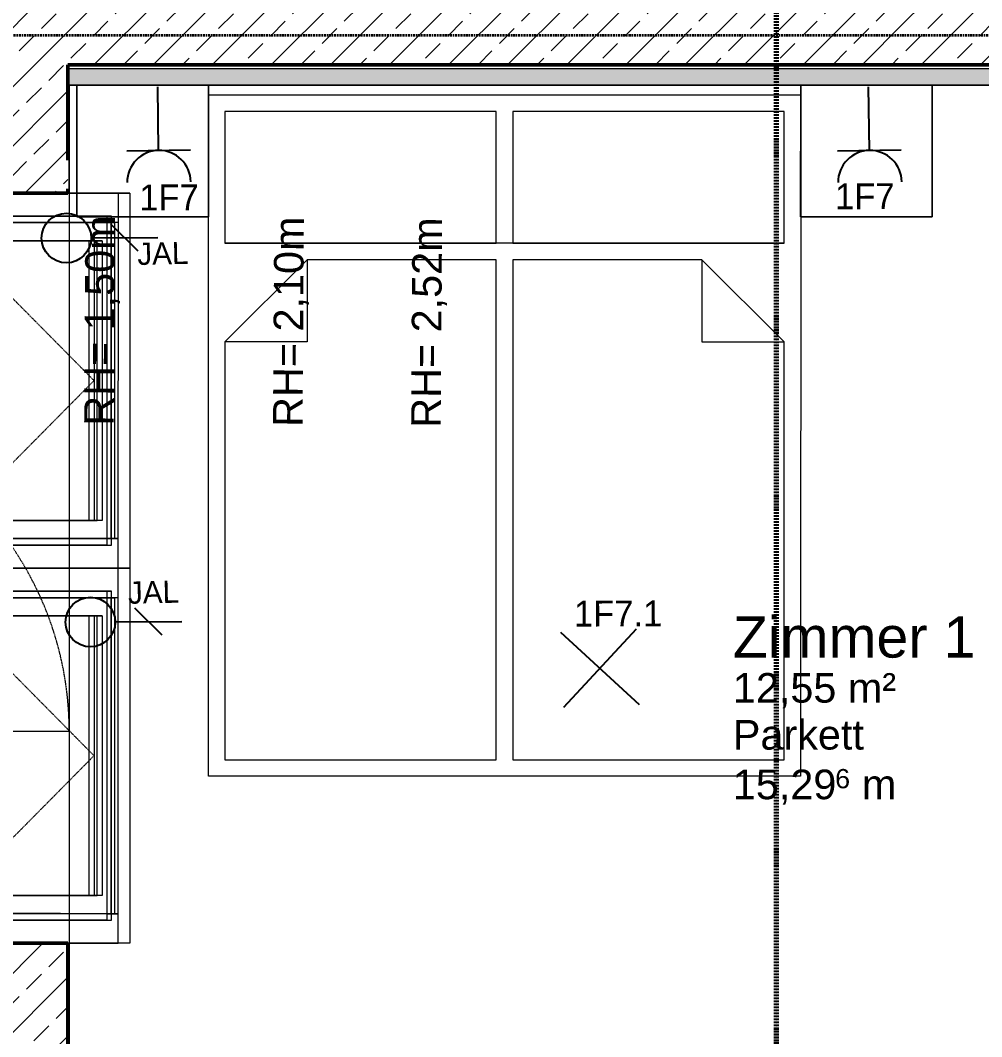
# Model space of a CAD drawing. Header units: metres. Extents: x -17679 to 22565, y -12299 to 33430.
# Drawn here: x -3544 to -622, y 16536 to 19625 of the extents above; entities that cross this region are included whole.
import ezdxf
from ezdxf.enums import TextEntityAlignment as Align

# ---------------------------------------------------------------- set-up
doc = ezdxf.new("R2010")
doc.units = ezdxf.units.M
for name, pattern in [('Achse', [0.009, 0.005, -0.002, 0, -0.002]), ('Strich Punkt Mittel', [0.015875, 0.00635, -0.004763, 0, -0.004763]), ('Verdeckt', [0.003, 0.002, -0.001]), ('Verdeckt Oben', [0.00225, 0.0015, -0.00075])]:
    doc.linetypes.add(name, pattern=pattern)
doc.layers.get('0').update_dxf_attribs({"color": 252})
for name, color, linetype, lineweight in [('A-ROOF', 132, 'Continuous', 35), ('A-ROOF-PATT', 132, 'Continuous', 35), ('A_Decken', 8, 'Continuous', 13), ('A_Fenster', 7, 'Continuous', 13), ('A_Moebel', 6, 'Continuous', 13), ('A_Raeume', 7, 'Continuous', 13), ('A_Raeume_', 7, 'Continuous', 5), ('A_Raeume_Beschriftung_', 7, 'Continuous', 9), ('A_Raster_', 1, 'Continuous', 9), ('A_Waende', 7, 'Continuous', 13), ('G-ANNO-SYMB_', 111, 'Continuous', 9), ('Text', 130, 'Continuous', 9)]:
    doc.layers.add(name, color=color, linetype=linetype, lineweight=lineweight)
doc.layers.add('E_Steckdose+Schalter', color=150, linetype='Continuous', true_color=0x0b6cf4)
doc.styles.add('Arial_2', font='arial.ttf', dxfattribs={"height": 0.09})
doc.styles.add('Arial_3', font='arial.ttf', dxfattribs={"height": 0.05849})
doc.styles.add('Arial_4', font='arial.ttf', dxfattribs={"height": 0.125})
doc.styles.add('ET_LEGENDE - Wohnung$0$ROMANS', font='romans.shx', dxfattribs={"width": 0.6})
pattern_1 = [(45, (0, 0), (-0.08980256, 0.08980256), []), (45, (0.0898, 0), (-0.08980256, 0.08980256), [0.0635, -0.03175])]

# ---------------------------------------------------------------- blocks, each defined once
blk = doc.blocks.new('*U543')
for p, q in [((-70.7, -70.7), (70.7, 70.7)), ((70.7, -70.7), (-70.7, 70.7))]:
    blk.add_line(p, q)
at = {"style": 'ET_LEGENDE - Wohnung$0$ROMANS', "width": 0.6, "flags": 1}
for tag, p in [('RAUMBUCHNUMMER', (0, -400)), ('ANLAGE', (0, -550))]:
    blk.add_attdef(tag, text='', height=100, dxfattribs=at).set_placement(p, align=Align.MIDDLE)
for tag, p in [('TEILANLAGE_NR', (0, -700)), ('KOMPONENTE', (0, -850)), ('KOMPONENTE_NR', (0, -1000)), ('BEZEICHNUNG', (0, -1150)), ('TYP', (0, -1300)), ('HERSTELLER', (0, -1450)), ('MODEL', (0, -1600)), ('LEISTUNG_MAX', (0, -1750)), ('SPEZIFISCH_1', (0, -1900)), ('SPEZIFISCH_2', (0, -2050)), ('SPEZIFISCH_3', (0, -2200)), ('SPEZIFISCH_4', (0, -2350)), ('SPEZIFISCH_5', (0, -2500)), ('GEWERKE_CODE', (0, -2650)), ('LV_POS', (0, -2800)), ('ZAEHLER', (0, -2950)), ('PLATZHALTER_1', (0, -3100)), ('PLATZHALTER_2', (0, -3250)), ('PLATZHALTER_3', (0, -3400)), ('JOBLISTE_VDMA', (0, -3550)), ('ET_SPEZIFISCH_1', (0, -3700)), ('ET_SPEZIFISCH_2', (0, -3850)), ('ET_SPEZIFISCH_3', (0, -4000)), ('ET_SPEZIFISCH_4', (0, -4150)), ('ET_SPEZIFISCH_5', (0, -4300)), ('ET_SPEZIFISCH_6', (0, -4450)), ('ET_SPEZIFISCH_7', (0, -4600))]:
    blk.add_attdef(tag, text='', height=100, dxfattribs=at).set_placement(p, align=Align.MIDDLE_CENTER)
blk = doc.blocks.new('*U553')
for p, q in [((62.5, 0), (-62.5, 0)), ((0, 0), (0, -125))]:
    blk.add_line(p, q)
blk.add_arc((0, 62.5), 62.5, 180, 0)
at = {"style": 'ET_LEGENDE - Wohnung$0$ROMANS', "width": 0.8, "flags": 1}
for tag, p in [('RAUMBUCHNUMMER', (0, -425)), ('ANLAGE', (0, -595.4)), ('TEILANLAGE_NR', (0, -755.5)), ('KOMPONENTE', (0, -901.3)), ('KOMPONENTE_NR', (0, -1063.3)), ('BEZEICHNUNG', (0, -1205.6)), ('TYP', (0, -1346.7)), ('HERSTELLER', (0, -1514.1)), ('MODEL', (0, -1677.3)), ('LEISTUNG_MAX', (0, -1851.5)), ('SPEZIFISCH_1', (0, -2012.8)), ('SPEZIFISCH_2', (0, -2200)), ('SPEZIFISCH_3', (0, -2374.2)), ('SPEZIFISCH_4', (0, -2548.5)), ('SPEZIFISCH_5', (0, -2722.7)), ('GEWERKE_CODE', (0, -2897)), ('LV_POS', (0, -3071.2)), ('ZAEHLER', (0, -3245.5)), ('PLATZHALTER_1', (0, -3419.7)), ('PLATZHALTER_2', (0, -3594)), ('PLATZHALTER_3', (0, -3768.2)), ('JOBLISTE_VDMA', (0, -3942.5)), ('ET_SPEZIFISCH_1', (0, -4116.7)), ('ET_SPEZIFISCH_2', (0, -4291)), ('ET_SPEZIFISCH_3', (0, -4465.2)), ('ET_SPEZIFISCH_4', (0, -4639.5)), ('ET_SPEZIFISCH_5', (0, -4813.7)), ('ET_SPEZIFISCH_6', (0, -4988)), ('ET_SPEZIFISCH_7', (0, -5162.2))]:
    blk.add_attdef(tag, text='', height=100, dxfattribs=at).set_placement(p, align=Align.MIDDLE)
blk = doc.blocks.new('*U541')
blk.add_line((0, 65), (0, 240))
at = {"linetype": 'Continuous', "ltscale": 0.125}
blk.add_line((35.4, 187.9), (-35.4, 117.1), dxfattribs=at)
blk.add_circle((0, 0), 65)
at = {"style": 'ET_LEGENDE - Wohnung$0$ROMANS', "width": 0.6, "flags": 1}
for tag, p in [('RAUMBUCHNUMMER', (0, -400)), ('ANLAGE', (0, -550))]:
    blk.add_attdef(tag, text='', height=100, dxfattribs=at).set_placement(p, align=Align.MIDDLE)
for tag, p in [('TEILANLAGE_NR', (0, -700)), ('KOMPONENTE', (0, -850)), ('KOMPONENTE_NR', (0, -1000)), ('BEZEICHNUNG', (0, -1150)), ('TYP', (0, -1300)), ('HERSTELLER', (0, -1450)), ('MODEL', (0, -1600)), ('LEISTUNG_MAX', (0, -1750)), ('SPEZIFISCH_1', (0, -1900)), ('SPEZIFISCH_2', (0, -2050)), ('SPEZIFISCH_3', (0, -2200)), ('SPEZIFISCH_4', (0, -2350)), ('SPEZIFISCH_5', (0, -2500)), ('GEWERKE_CODE', (0, -2650)), ('LV_POS', (0, -2800)), ('ZAEHLER', (0, -2950)), ('PLATZHALTER_1', (0, -3100)), ('PLATZHALTER_2', (0, -3250)), ('PLATZHALTER_3', (0, -3400)), ('JOBLISTE_VDMA', (0, -3550)), ('ET_SPEZIFISCH_1', (0, -3700)), ('ET_SPEZIFISCH_2', (0, -3850)), ('ET_SPEZIFISCH_3', (0, -4000)), ('ET_SPEZIFISCH_4', (0, -4150)), ('ET_SPEZIFISCH_5', (0, -4300)), ('ET_SPEZIFISCH_6', (0, -4450)), ('ET_SPEZIFISCH_7', (0, -4600))]:
    blk.add_attdef(tag, text='', height=100, dxfattribs=at).set_placement(p, align=Align.MIDDLE_CENTER)
blk = doc.blocks.new('Moeb_Bett - Doppelbett 180x210-3788404-263_PP_03DG_BT2')
at = {"layer": 'A_Moebel', "color": 8}
for p, q in [((-0.9, 1.05), (0.9, 1.05)), ((-0.9, -1.05), (-0.9, 1.05)), ((0.9, 1.05), (0.9, -1.05)), ((-0.025, 1), (-0.85, 1)), ((-0.85, 1), (-0.85, -0.27)), ((-0.025, -0.52), (-0.025, 1)), ((0.85, 1), (0.025, 1)), ((0.025, 1), (0.025, -0.52)), ((0.85, -0.27), (0.85, 1)), ((-0.6, -0.27), (-0.85, -0.27)), ((-0.85, -0.27), (-0.6, -0.52)), ((-0.6, -0.52), (-0.6, -0.27)), ((0.6, -0.27), (0.85, -0.27)), ((0.6, -0.52), (0.6, -0.27)), ((0.85, -0.27), (0.6, -0.52)), ((-0.6, -0.52), (-0.025, -0.52)), ((0.025, -0.52), (0.6, -0.52)), ((-0.025, -0.57), (-0.85, -0.57)), ((-0.85, -0.57), (-0.85, -0.97)), ((-0.85, -0.57), (0.85, -0.57)), ((-0.025, -0.97), (-0.025, -0.57)), ((0.85, -0.57), (0.025, -0.57)), ((0.025, -0.57), (0.025, -0.97)), ((0.85, -0.97), (0.85, -0.57)), ((-0.9, -0.65), (-1.3, -0.65)), ((-1.3, -0.65), (-1.3, -1.05)), ((-1.3, -1.05), (-1.3, -0.65)), ((-1.3, -0.65), (-0.9, -0.65)), ((-0.9, -1.05), (-0.9, -0.65)), ((-0.9, -0.65), (-0.9, -1.05)), ((1.1383, -0.65), (0.9, -0.65)), ((0.9, -0.65), (0.9, -1.05)), ((0.9, -1.05), (0.9, -0.65)), ((0.9, -0.65), (1.1383, -0.65)), ((1.1949, -0.65), (1.1383, -0.65)), ((1.1383, -0.65), (1.1949, -0.65)), ((1.3, -0.65), (1.1949, -0.65)), ((1.1949, -0.65), (1.3, -0.65)), ((1.3, -0.6525), (1.3, -0.65)), ((1.3, -0.65), (1.3, -0.6525)), ((1.3, -0.7225), (1.3, -0.6525)), ((1.3, -0.6525), (1.3, -0.7225)), ((1.3, -1.05), (1.3, -0.7225)), ((1.3, -0.7225), (1.3, -1.05)), ((-0.85, -0.97), (-0.025, -0.97)), ((0.025, -0.97), (0.85, -0.97)), ((-1.1092, -1.05), (-0.9, -1.05)), ((-0.9, -1.05), (-1.1092, -1.05)), ((-0.9, -1.02), (0.9, -1.02)), ((0.9, -1.05), (0.9801, -1.05)), ((0.9801, -1.05), (0.9, -1.05))]:
    blk.add_line(p, q, dxfattribs=at)
blk = doc.blocks.new('Fens_Dach_1tlg1 - KF_1140X1400-V7-263_PP_03DG_BT2')
at = {"layer": 'A_Fenster'}
for p, q in [((-53.9589, 75.3067), (-53.9589, 74.1667)), ((-52.9689, 75.3066), (-53.9589, 75.3067)), ((-53.9589, 75.3067), (-53.9235, 75.3067)), ((-53.9235, 75.3067), (-52.9336, 75.3066)), ((-53.9235, 75.2367), (-53.9235, 75.3067)), ((-52.969, 74.1666), (-52.9689, 75.3066)), ((-52.9336, 75.3066), (-52.9689, 75.3066)), ((-52.9336, 75.3066), (-52.9336, 74.1666)), ((-53.9236, 74.2367), (-53.9235, 75.2367)), ((-53.9235, 75.2367), (-53.9236, 74.2367)), ((-53.9235, 75.2367), (-53.0043, 75.2366)), ((-53.9094, 75.2367), (-53.9235, 75.2367)), ((-53.9094, 74.2367), (-53.9094, 75.2367)), ((-52.9901, 75.2366), (-53.9094, 75.2367)), ((-53.8953, 74.2567), (-53.8952, 75.2167)), ((-53.8952, 75.2167), (-53.8953, 74.2567)), ((-53.8952, 75.2167), (-53.0043, 75.2166)), ((-53.8952, 75.2167), (-53.8599, 75.2167)), ((-53.8952, 75.2167), (-53.0043, 75.2166)), ((-53.8705, 75.2167), (-53.8952, 75.2167)), ((-53.8705, 75.2167), (-53.8705, 75.1617)), ((-53.0043, 75.2166), (-53.8705, 75.2167)), ((-53.8599, 75.2167), (-53.8599, 74.2567)), ((-53.0043, 75.2166), (-53.8599, 75.2167)), ((-53.0043, 75.2366), (-52.9901, 75.2366)), ((-53.0043, 75.2366), (-53.0043, 74.2366)), ((-53.0043, 75.2166), (-53.0043, 74.2566)), ((-52.9901, 75.2166), (-53.0043, 75.2166)), ((-52.9901, 75.2166), (-53.0043, 75.2166)), ((-53.0043, 75.2166), (-52.9901, 75.2166)), ((-53.0043, 75.2166), (-53.0043, 74.2566)), ((-52.9901, 75.2166), (-53.0043, 75.2166)), ((-52.9902, 74.2366), (-52.9901, 75.2366)), ((-52.9795, 75.2166), (-52.9901, 75.2166)), ((-52.9689, 75.2166), (-52.9901, 75.2166)), ((-52.9901, 75.2166), (-52.9795, 75.2166)), ((-52.9795, 75.2166), (-52.9901, 75.2166)), ((-52.9796, 74.2566), (-52.9795, 75.2166)), ((-52.9689, 75.2166), (-52.9795, 75.2166)), ((-52.969, 74.2566), (-52.9689, 75.2166)), ((-53.8705, 75.1617), (-53.8705, 74.3117)), ((-53.8705, 75.1617), (-53.856, 75.1617)), ((-53.8705, 75.1617), (-53.8705, 74.3117)), ((-53.0573, 75.1616), (-53.8705, 75.1617)), ((-53.8461, 75.1617), (-53.856, 75.1617)), ((-53.856, 75.1617), (-53.0428, 75.1616)), ((-53.856, 74.3117), (-53.856, 75.1617)), ((-53.856, 75.1617), (-53.8316, 75.1617)), ((-53.0329, 75.1616), (-53.8461, 75.1617)), ((-53.8461, 74.3117), (-53.8461, 75.1617)), ((-53.8316, 75.1617), (-53.0329, 75.1616)), ((-53.8316, 75.1617), (-53.8316, 74.3117)), ((-53.0184, 75.1616), (-53.0573, 75.1616)), ((-53.0573, 74.3116), (-53.0573, 75.1616)), ((-53.0428, 75.1616), (-53.0429, 74.3116)), ((-53.0428, 75.1616), (-53.0329, 75.1616)), ((-53.033, 74.3116), (-53.0329, 75.1616)), ((-53.0329, 75.1616), (-53.0184, 75.1616)), ((-53.0184, 75.1616), (-53.0185, 74.3116)), ((-53.856, 74.3117), (-53.8705, 74.3117)), ((-53.8705, 74.3117), (-53.8705, 74.2567)), ((-53.8705, 74.3117), (-53.0573, 74.3116)), ((-53.0429, 74.3116), (-53.856, 74.3117)), ((-53.856, 74.3117), (-53.8461, 74.3117)), ((-53.8316, 74.3117), (-53.856, 74.3117)), ((-53.8461, 74.3117), (-53.033, 74.3116)), ((-53.033, 74.3116), (-53.8316, 74.3117)), ((-53.0185, 74.3116), (-53.0573, 74.3116)), ((-53.033, 74.3116), (-53.0429, 74.3116)), ((-53.0185, 74.3116), (-53.033, 74.3116)), ((-53.0043, 74.2566), (-53.8953, 74.2567)), ((-53.8599, 74.2567), (-53.8953, 74.2567)), ((-53.0043, 74.2566), (-53.8953, 74.2567)), ((-53.8953, 74.2567), (-53.8705, 74.2567)), ((-53.8705, 74.2567), (-53.0043, 74.2566)), ((-53.8599, 74.2567), (-53.0043, 74.2566)), ((-53.0043, 74.2566), (-52.9902, 74.2566)), ((-52.9902, 74.2566), (-53.0043, 74.2566)), ((-53.0043, 74.2566), (-52.9902, 74.2566)), ((-53.0043, 74.2566), (-52.9902, 74.2566)), ((-52.9902, 74.2566), (-52.9796, 74.2566)), ((-52.969, 74.2566), (-52.9902, 74.2566)), ((-52.9902, 74.2566), (-52.9796, 74.2566)), ((-52.9902, 74.2566), (-52.9796, 74.2566)), ((-52.9796, 74.2566), (-52.969, 74.2566)), ((-53.9236, 74.1667), (-53.9236, 74.2367)), ((-53.0043, 74.2366), (-53.9236, 74.2367)), ((-53.9236, 74.2367), (-53.9094, 74.2367)), ((-53.9094, 74.2367), (-52.9902, 74.2366)), ((-53.0043, 74.2366), (-52.9902, 74.2366)), ((-53.9589, 74.1667), (-52.969, 74.1666)), ((-53.9236, 74.1667), (-53.9589, 74.1667)), ((-52.9336, 74.1666), (-53.9236, 74.1667)), ((-52.9336, 74.1666), (-52.969, 74.1666))]:
    blk.add_line(p, q, dxfattribs=at)
at = {"layer": 'A_Fenster', "linetype": 'Verdeckt', "lineweight": 5}
for p, q in [((-53.8825, 75.2167), (-53.0043, 75.2166)), ((-53.8825, 74.2567), (-53.8825, 75.2167)), ((-53.0043, 75.2166), (-52.9916, 75.2166)), ((-52.9916, 75.2166), (-52.9916, 74.2566)), ((-53.4636, 75.1617), (-53.856, 74.7367)), ((-53.4636, 74.3117), (-53.4636, 75.1617)), ((-53.0573, 74.7513), (-53.4636, 75.1617)), ((-53.0428, 74.7366), (-53.0573, 74.7513)), ((-53.4636, 74.3117), (-53.856, 74.7367)), ((-53.0573, 74.722), (-53.4636, 74.3117)), ((-53.0428, 74.7366), (-53.0573, 74.722)), ((-53.0043, 74.2566), (-53.8825, 74.2567)), ((-52.9916, 74.2566), (-53.0043, 74.2566))]:
    blk.add_line(p, q, dxfattribs=at)
blk = doc.blocks.new('Fens_Dach_1tlg1 - KF_1140X1400-V8-263_PP_03DG_BT2')
at = {"layer": 'A_Fenster'}
for p, q in [((-53.9589, 74.1667), (-53.9589, 73.0267)), ((-52.969, 74.1666), (-53.9589, 74.1667)), ((-53.9589, 74.1667), (-53.9236, 74.1667)), ((-53.9236, 74.1667), (-52.9336, 74.1666)), ((-53.9236, 74.0967), (-53.9236, 74.1667)), ((-52.969, 73.0266), (-52.969, 74.1666)), ((-52.9336, 74.1666), (-52.969, 74.1666)), ((-52.9336, 74.1666), (-52.9336, 73.0266)), ((-53.9236, 73.0967), (-53.9236, 74.0967)), ((-53.9236, 74.0967), (-53.0043, 74.0966)), ((-53.9236, 74.0967), (-53.9236, 73.0967)), ((-53.9094, 74.0967), (-53.9236, 74.0967)), ((-53.9094, 73.0967), (-53.9094, 74.0967)), ((-52.9902, 74.0966), (-53.9094, 74.0967)), ((-53.8953, 74.0767), (-53.0043, 74.0766)), ((-53.8953, 73.1167), (-53.8953, 74.0767)), ((-53.8953, 74.0767), (-53.8599, 74.0767)), ((-53.8953, 74.0767), (-53.0043, 74.0766)), ((-53.8953, 74.0767), (-53.8953, 73.1167)), ((-53.8705, 74.0767), (-53.8953, 74.0767)), ((-53.8705, 74.0767), (-53.8705, 74.0217)), ((-53.0043, 74.0766), (-53.8705, 74.0767)), ((-53.8599, 74.0767), (-53.86, 73.1167)), ((-53.0043, 74.0766), (-53.8599, 74.0767)), ((-53.0043, 74.0966), (-53.0044, 73.0966)), ((-53.0043, 74.0766), (-53.0044, 73.1166)), ((-53.0043, 74.0766), (-53.0044, 73.1166)), ((-53.0043, 74.0966), (-52.9902, 74.0966)), ((-52.9902, 74.0766), (-53.0043, 74.0766)), ((-52.9902, 74.0766), (-53.0043, 74.0766)), ((-53.0043, 74.0766), (-52.9902, 74.0766)), ((-52.9902, 74.0766), (-53.0043, 74.0766)), ((-52.9902, 73.0966), (-52.9902, 74.0966)), ((-52.9796, 74.0766), (-52.9902, 74.0766)), ((-52.969, 74.0766), (-52.9902, 74.0766)), ((-52.9902, 74.0766), (-52.9796, 74.0766)), ((-52.9796, 74.0766), (-52.9902, 74.0766)), ((-52.969, 74.0766), (-52.9796, 74.0766)), ((-52.9796, 73.1166), (-52.9796, 74.0766)), ((-52.969, 73.1166), (-52.969, 74.0766)), ((-53.8705, 74.0217), (-53.8706, 73.1717)), ((-53.8705, 74.0217), (-53.8706, 73.1717)), ((-53.8705, 74.0217), (-53.856, 74.0217)), ((-53.0574, 74.0216), (-53.8705, 74.0217)), ((-53.8561, 73.1717), (-53.856, 74.0217)), ((-53.8461, 74.0217), (-53.856, 74.0217)), ((-53.856, 74.0217), (-53.0429, 74.0216)), ((-53.856, 74.0217), (-53.8316, 74.0217)), ((-53.8462, 73.1717), (-53.8461, 74.0217)), ((-53.033, 74.0216), (-53.8461, 74.0217)), ((-53.8316, 74.0217), (-53.8317, 73.1717)), ((-53.8316, 74.0217), (-53.033, 74.0216)), ((-53.0185, 74.0216), (-53.0574, 74.0216)), ((-53.0574, 73.1716), (-53.0574, 74.0216)), ((-53.0429, 74.0216), (-53.033, 74.0216)), ((-53.0429, 74.0216), (-53.0429, 73.1716)), ((-53.033, 73.1716), (-53.033, 74.0216)), ((-53.033, 74.0216), (-53.0185, 74.0216)), ((-53.0185, 74.0216), (-53.0185, 73.1716)), ((-53.8561, 73.1717), (-53.8706, 73.1717)), ((-53.8706, 73.1717), (-53.8706, 73.1167)), ((-53.8706, 73.1717), (-53.0574, 73.1716)), ((-53.0429, 73.1716), (-53.8561, 73.1717)), ((-53.8561, 73.1717), (-53.8462, 73.1717)), ((-53.8317, 73.1717), (-53.8561, 73.1717)), ((-53.8462, 73.1717), (-53.033, 73.1716)), ((-53.033, 73.1716), (-53.8317, 73.1717)), ((-53.0185, 73.1716), (-53.0574, 73.1716)), ((-53.033, 73.1716), (-53.0429, 73.1716)), ((-53.0185, 73.1716), (-53.033, 73.1716)), ((-53.0044, 73.1166), (-53.8953, 73.1167)), ((-53.86, 73.1167), (-53.8953, 73.1167)), ((-53.0044, 73.1166), (-53.8953, 73.1167)), ((-53.8953, 73.1167), (-53.8706, 73.1167)), ((-53.8706, 73.1167), (-53.0044, 73.1166)), ((-53.86, 73.1167), (-53.0044, 73.1166)), ((-53.0044, 73.1166), (-52.9902, 73.1166)), ((-52.9902, 73.1166), (-53.0044, 73.1166)), ((-53.0044, 73.1166), (-52.9902, 73.1166)), ((-53.0044, 73.1166), (-52.9902, 73.1166)), ((-52.9902, 73.1166), (-52.9796, 73.1166)), ((-52.969, 73.1166), (-52.9902, 73.1166)), ((-52.9902, 73.1166), (-52.9796, 73.1166)), ((-52.9902, 73.1166), (-52.9796, 73.1166)), ((-52.9796, 73.1166), (-52.969, 73.1166)), ((-53.9236, 73.0267), (-53.9236, 73.0967)), ((-53.0044, 73.0966), (-53.9236, 73.0967)), ((-53.9236, 73.0967), (-53.9094, 73.0967)), ((-53.9094, 73.0967), (-52.9902, 73.0966)), ((-53.0044, 73.0966), (-52.9902, 73.0966)), ((-53.9589, 73.0267), (-52.969, 73.0266)), ((-53.9236, 73.0267), (-53.9589, 73.0267)), ((-52.9336, 73.0266), (-53.9236, 73.0267)), ((-52.9336, 73.0266), (-52.969, 73.0266))]:
    blk.add_line(p, q, dxfattribs=at)
at = {"layer": 'A_Fenster', "linetype": 'Verdeckt', "lineweight": 5}
for p, q in [((-53.8826, 73.1167), (-53.8825, 74.0767)), ((-53.8825, 74.0767), (-53.0043, 74.0766)), ((-53.0043, 74.0766), (-52.9916, 74.0766)), ((-52.9916, 74.0766), (-52.9916, 73.1166)), ((-53.4636, 74.0217), (-53.856, 73.5967)), ((-53.4636, 73.1717), (-53.4636, 74.0217)), ((-53.0574, 73.6113), (-53.4636, 74.0217)), ((-53.0429, 73.5966), (-53.0574, 73.6113)), ((-53.4636, 73.1717), (-53.856, 73.5967)), ((-53.0574, 73.582), (-53.4636, 73.1717)), ((-53.0429, 73.5966), (-53.0574, 73.582)), ((-53.0044, 73.1166), (-53.8826, 73.1167)), ((-52.9916, 73.1166), (-53.0044, 73.1166))]:
    blk.add_line(p, q, dxfattribs=at)
blk = doc.blocks.new('Fens_1tlg_OL - DF_OL_DK_1120x2400-V13-263_PP_03DG_BT2')
at = {"layer": 'A_Fenster', "linetype": 'Verdeckt Oben', "lineweight": 5}
blk.add_line((-0.525, 0.26), (0.525, 0.26), dxfattribs=at)
at = {"layer": 'A_Fenster', "linetype": 'Verdeckt', "lineweight": 5}
for p, q in [((-0.495, -0.2), (-0.495, -0.2283)), ((-0.495, -0.2283), (-0.495, -0.2322)), ((-0.495, -0.2322), (-0.495, -0.2566)), ((-0.495, -0.2566), (-0.495, -0.9699))]:
    blk.add_line(p, q, dxfattribs=at)
for start, end in [(346.1538, 347.1501), (343.7491, 345.2288), (345.2288, 345.4647), (345.4647, 346.1538), (339.2308, 343.7491), (332.3077, 339.2308), (325.3846, 332.3077), (318.4615, 325.3846), (311.5385, 318.4615), (306.2791, 311.5385), (297.6923, 304.6154), (304.6154, 304.8078), (304.8078, 306.2791), (295.4648, 297.6923), (290.7692, 294.1947), (294.1947, 295.4648), (283.8462, 290.7692), (276.9231, 283.8462), (270.1162, 276.9231)]:
    blk.add_arc((-0.495, 0.02), 0.99, start, end, dxfattribs=at)
blk = doc.blocks.new('6546546')
at = {"layer": 'A-ROOF-PATT', "lineweight": 5, "true_color": 0x636466}
h = blk.add_hatch(dxfattribs=at)
h.set_pattern_fill('FP_2', color=251, style=0, pattern_type=2)
h.set_pattern_definition(pattern_1)
h.paths.add_polyline_path([(-53.1231, 71.8789), (-53.123, 71.8789), (-53.123, 73.0266), (-53.4058, 73.0266), (-53.4058, 71.8789), (-53.1932, 71.8789)])
h.paths.add_polyline_path([(-53.1229, 75.3066), (-53.1229, 75.8866), (-53.4057, 75.8867), (-53.4057, 75.3067), (-53.1932, 75.3066)])
at = {"layer": 'A_Waende', "lineweight": 5, "true_color": 0x636466}
h = blk.add_hatch(dxfattribs=at)
h.set_pattern_fill('FP_2', color=251, style=0, pattern_type=2)
h.set_pattern_definition(pattern_1)
h.paths.add_polyline_path([(-50.5782, 75.6966), (-50.5782, 75.8766), (-50.5032, 75.8766), (-50.5032, 75.8966), (-53.8682, 75.8965), (-53.8682, 75.6967), (-53.4057, 75.6967), (-53.4057, 75.8867), (-53.1229, 75.8866), (-53.1229, 75.6966), (-50.6861, 75.6966)])
h = blk.add_hatch(dxfattribs=at)
h.set_pattern_fill('FP_2', color=251, style=0, pattern_type=2)
h.set_pattern_definition(pattern_1)
h.paths.add_polyline_path([(-45.2082, 75.6964), (-45.2082, 75.6964), (-45.2082, 75.8764), (-45.7807, 75.8764), (-45.7807, 75.6964), (-45.2582, 75.6964)])
h.paths.add_polyline_path([(-46.8081, 75.6965), (-46.8007, 75.6965), (-46.8007, 75.8765), (-50.5782, 75.8765), (-50.5782, 75.6966), (-46.8081, 75.6965)])
h = blk.add_hatch(dxfattribs=at)
h.set_pattern_fill('FP_99', color=251, angle=-112.36, style=0, pattern_type=2)
h.set_pattern_definition([(224.998, (-50.64838, 75.69637), (-0.1270123, -0.2539954), [0.02245, -0.15715]), (224.998, (-50.69626, 75.58523), (-0.1270123, -0.2539954), [0.02245, -0.15715]), (224.998, (-50.71207, 75.69662), (-0.1270123, -0.2539954), [0.02245, -0.15715]), (224.998, (-50.75903, 75.5851), (-0.1270123, -0.2539954), [0.02245, -0.15715]), (251.563, (-50.66431, 75.6813), (-0.1270184, -0.5079932), [0.0502, -0.35141]), (251.563, (-50.680013, 75.63261), (-0.1270184, -0.5079932), [0.0502, -0.35141]), (251.563, (-50.72746, 75.680243), (-0.1270184, -0.5079932), [0.0502, -0.35141]), (251.563, (-50.743707, 75.63286), (-0.1270184, -0.5079932), [0.0502, -0.35141]), (314.998, (-50.66395, 75.584915), (-0.1269946, 0.2540043), [0.02245, -0.15715]), (314.998, (-50.71207, 75.69662), (-0.1269946, 0.2540043), [0.02245, -0.15715]), (314.998, (-50.727645, 75.585165), (-0.1269946, 0.2540043), [0.02245, -0.15715]), (314.998, (-50.77484, 75.69649), (-0.1269946, 0.2540043), [0.02245, -0.15715]), (288.433, (-50.680013, 75.63261), (-0.12698295, 0.5080021), [0.0502, -0.35141]), (288.433, (-50.696076, 75.68031), (-0.12698295, 0.5080021), [0.0502, -0.35141]), (288.433, (-50.743707, 75.63286), (-0.12698295, 0.5080021), [0.0502, -0.35141]), (288.433, (-50.75977, 75.68056), (-0.12698295, 0.5080021), [0.0502, -0.35141])])
h.paths.add_polyline_path([(-48.1332, 75.634), (-48.1332, 75.634), (-48.1332, 75.684), (-53.1229, 75.6841), (-53.1229, 75.6341), (-48.1782, 75.634)])
at = {"layer": 'A-ROOF', "color": 251, "lineweight": 50, "true_color": 0x636466}
for p, q in [((-53.1229, 75.4066), (-53.1229, 75.6966)), ((-53.4057, 75.3067), (-53.1229, 75.3066)), ((-53.1229, 73.0266), (-53.4058, 73.0267)), ((-53.123, 72.0789), (-53.1229, 73.0266))]:
    blk.add_line(p, q, dxfattribs=at)
at = {"layer": 'A_Decken', "color": 251, "true_color": 0x636466}
for p, q in [((-50.6861, 75.6341), (-52.7753, 75.6341)), ((-53.1183, 75.3066), (-53.1184, 73.0266))]:
    blk.add_line(p, q, dxfattribs=at)
at = {"layer": 'A_Raeume', "color": 251, "linetype": 'Verdeckt', "true_color": 0x636466}
for p, q in [((-53.1183, 75.3066), (-53.1183, 75.2366)), ((-53.1183, 75.2366), (-53.1183, 75.2166)), ((-53.1183, 75.2166), (-53.1183, 74.2566)), ((-53.1183, 74.2566), (-53.1183, 74.2366)), ((-53.1183, 74.2366), (-53.1183, 74.0966)), ((-53.1183, 74.0766), (-53.1184, 73.1166)), ((-53.1183, 74.0966), (-53.1183, 74.0766)), ((-53.1184, 73.1166), (-53.1184, 73.0966)), ((-53.1184, 73.0966), (-53.1184, 73.0266))]:
    blk.add_line(p, q, dxfattribs=at)
at = {"layer": 'A_Raeume_', "color": 251, "true_color": 0x636466, "flags": 128}
blk.add_lwpolyline([(-53.1184, 72.0789), (-51.8483, 72.0789), (-51.8483, 72.0788), (-51.7467, 72.0788), (-49.0257, 72.0787), (-49.0257, 72.1185), (-49.0257, 73.3416), (-49.8979, 73.3417), (-49.8977, 75.6341), (-53.1183, 75.6341), (-53.1183, 75.3567), (-53.1183, 75.3566), (-53.1183, 75.2036), (-53.1184, 73.1297), (-53.1184, 72.9766)], close=True, dxfattribs=at)
at = {"layer": 'A_Raster_', "color": 251, "linetype": 'Strich Punkt Mittel', "lineweight": 35, "true_color": 0x636466}
blk.add_line((-56.243, 75.7867), (-32.1343, 75.786), dxfattribs=at)
at = {"layer": 'A_Waende', "color": 251, "lineweight": 50, "true_color": 0x636466}
for p, q in [((-48.1782, 75.6965), (-53.1229, 75.6966)), ((-53.1229, 75.3191), (-53.1229, 75.3066))]:
    blk.add_line(p, q, dxfattribs=at)
at = {"layer": 'A_Waende', "color": 251, "true_color": 0x636466}
for p, q in [((-48.0832, 75.684), (-53.1229, 75.6841)), ((-53.1229, 75.6341), (-53.1183, 75.6341)), ((-53.1183, 75.3066), (-53.1183, 75.6341)), ((-53.1183, 75.3066), (-53.1229, 75.3066)), ((-53.1184, 73.0266), (-53.1229, 73.0266)), ((-53.1184, 72.0789), (-53.1184, 73.0266))]:
    blk.add_line(p, q, dxfattribs=at)
at = {"layer": 'A_Waende', "color": 251, "lineweight": 5, "true_color": 0x636466}
blk.add_line((-53.1183, 75.6341), (-48.1332, 75.634), dxfattribs=at)
at = {"layer": 'G-ANNO-SYMB_', "color": 251, "linetype": 'Achse', "lineweight": 70, "true_color": 0x636466}
blk.add_line((-50.9697, 47.277), (-50.9686, 85.3042), dxfattribs=at)
at = {"layer": 'A_Fenster', "color": 251, "true_color": 0x636466}
for name in ['Fens_Dach_1tlg1 - KF_1140X1400-V7-263_PP_03DG_BT2', 'Fens_Dach_1tlg1 - KF_1140X1400-V8-263_PP_03DG_BT2']:
    blk.add_blockref(name, (0, 0), dxfattribs=at)
at = {"layer": 'A_Fenster', "color": 251, "linetype": 'Verdeckt Oben', "lineweight": 5, "true_color": 0x636466, "rotation": 89.9982758784552}
blk.add_blockref('Fens_1tlg_OL - DF_OL_DK_1120x2400-V13-263_PP_03DG_BT2', (-54.0882, 74.1667), dxfattribs=at)
at = {"layer": 'A_Moebel', "color": 251, "true_color": 0x636466, "rotation": 179.9982758785824}
blk.add_blockref('Moeb_Bett - Doppelbett 180x210-3788404-263_PP_03DG_BT2', (-51.7953, 74.5841), dxfattribs=at)
at = {"layer": 'A_Raeume_Beschriftung_', "color": 251, "true_color": 0x636466, "attachment_point": 1}
for s, insert, char_height, width, style in [('Zimmer 1', (-51.1014, 74.0198), 0.125, 0.89789, 'Arial_4'), ('12,55 m²', (-51.1014, 73.8478), 0.09, 0.58924, 'Arial_2'), ('Parkett', (-51.1014, 73.7053), 0.09, 0.464979, 'Arial_2'), ('15,29', (-51.1014, 73.5544), 0.09, 0.376793, 'Arial_2'), ('6', (-50.7905, 73.5562), 0.0585, 0.056118, 'Arial_3'), (' m', (-50.7442, 73.5544), 0.09, 0.164346, 'Arial_2')]:
    blk.add_mtext(s, dxfattribs=dict(at, insert=insert, char_height=char_height, width=width, style=style))
at = {"layer": 'Text', "color": 251, "true_color": 0x636466, "char_height": 0.09, "width": 0.761603, "attachment_point": 1, "rotation": 89.64, "style": 'Arial_2'}
for s, insert in [('RH= 1,50m', (-53.0729, 74.5998)), ('RH= 2,10m', (-52.4991, 74.5962)), ('RH= 2,52m', (-52.0791, 74.5936))]:
    blk.add_mtext(s, dxfattribs=dict(at, insert=insert))

msp = doc.modelspace()

# ---------------------------------------------------------------- block references
at = {"xscale": 1000, "yscale": 1000, "zscale": 1000}
msp.add_blockref('6546546', (49723.1, -56206.7), dxfattribs=at)
at = {"layer": 'E_Steckdose+Schalter'}
for name, p, xscale, yscale, zscale, rotation in [('*U553', (-3123.5, 19229.5), 1.54812079638531, 1.54812079638531, 1.54812079638531, 180.7794643135113), ('*U553', (-963, 19229.5), 1.54812079638531, 1.54812079638531, 1.54812079638531, 180.7794643135113), ('*U541', (-3403.7, 18963), 1.15822503442624, 1.15822503442624, 1.15822503442624, 270.3824580079967), ('*U541', (-3330.7, 17796), 1.15822503442624, 1.15822503442624, 1.15822503442624, 270.3824580079967), ('*U543', (-1782.8, 17655.5), 1.626603779674895, 1.626603779674895, 1.626603779674895, 182.2804756445144)]:
    msp.add_blockref(name, p, dxfattribs=dict(at, xscale=xscale, yscale=yscale, zscale=zscale, rotation=rotation))

# ---------------------------------------------------------------- texts
at = {"color": 212}
for s, height, rotation, p in [('1F7', 78.55, 0.1777, (-3182.3, 19047.2)), ('1F7', 78.55, 0.1777, (-1067.6, 19050.5)), ('JAL', 67.36, 1.3611, (-3187.5, 18881.1)), ('JAL', 67.36, 1.3611, (-3215.9, 17851.4)), ('1F7.1', 78.55, 0.1777, (-1861.2, 17782.4))]:
    msp.add_text(s, height=height, rotation=rotation, dxfattribs=at).set_placement(p)

doc.saveas('drawing.dxf')
